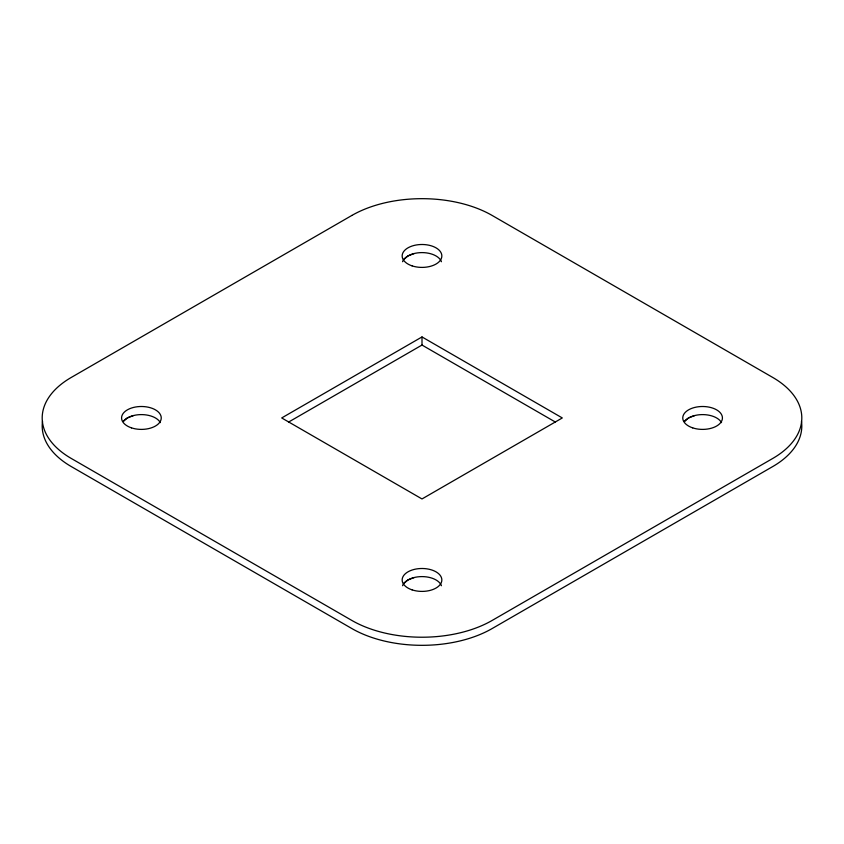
<?xml version="1.0" encoding="UTF-8"?>
<svg xmlns="http://www.w3.org/2000/svg" width="844" height="844" viewBox="0 0 844 844"><rect width="100%" height="100%" fill="white"/><g stroke="black" fill="none" stroke-linecap="round" stroke-linejoin="round"><path stroke-width="1.27" d="M403.791 259.498L407.968 255.954L414.119 253.538M403.791 583.499L407.968 579.955L414.119 577.539M422 336.946L281.706 417.949L422 498.952L562.294 417.949L422 336.946L422 345.048L288.542 422.095M133.521 415.533L127.381 417.949L123.192 421.504A19.845 11.457 0 0 1 142.446 414.615A19.845 11.457 0 0 1 160.339 422.622M694.717 415.533L688.567 417.949L684.389 421.504A19.845 11.457 0 0 1 703.632 414.615A19.845 11.457 0 0 1 721.525 422.622M422 345.048L555.457 422.095M801.462 421.314A99.202 57.276 0 0 1 772.745 466.553L492.147 628.548A99.202 57.276 0 0 1 351.853 628.548L71.255 466.553A99.202 57.276 0 0 1 42.538 421.314M402.567 585.725A19.845 11.457 0 0 1 422 576.6A19.845 11.457 0 0 1 441.433 585.725M402.567 261.724A19.845 11.457 0 0 1 422 252.599A19.845 11.457 0 0 1 441.433 261.724M351.853 215.452L71.255 377.447A99.202 57.276 0 0 0 71.255 458.45L351.853 620.446A99.202 57.276 0 0 0 492.147 620.446L772.745 458.45A99.202 57.276 0 0 0 772.745 377.447L492.147 215.452A99.202 57.276 0 0 0 351.853 215.452M692.671 427.866A19.845 11.457 0 0 0 722.432 417.949A19.845 11.457 0 0 0 692.671 408.032A19.845 11.457 0 0 0 692.671 427.866M412.083 589.872A19.845 11.457 0 0 0 441.845 579.955A19.845 11.457 0 0 0 412.083 570.027A19.845 11.457 0 0 0 412.083 589.872M412.083 265.871A19.845 11.457 0 0 0 441.845 255.954A19.845 11.457 0 0 0 412.083 246.026A19.845 11.457 0 0 0 412.083 265.871M131.485 427.866A19.845 11.457 0 0 0 161.246 417.949A19.845 11.457 0 0 0 131.485 408.032A19.845 11.457 0 0 0 131.485 427.866"/></g></svg>
